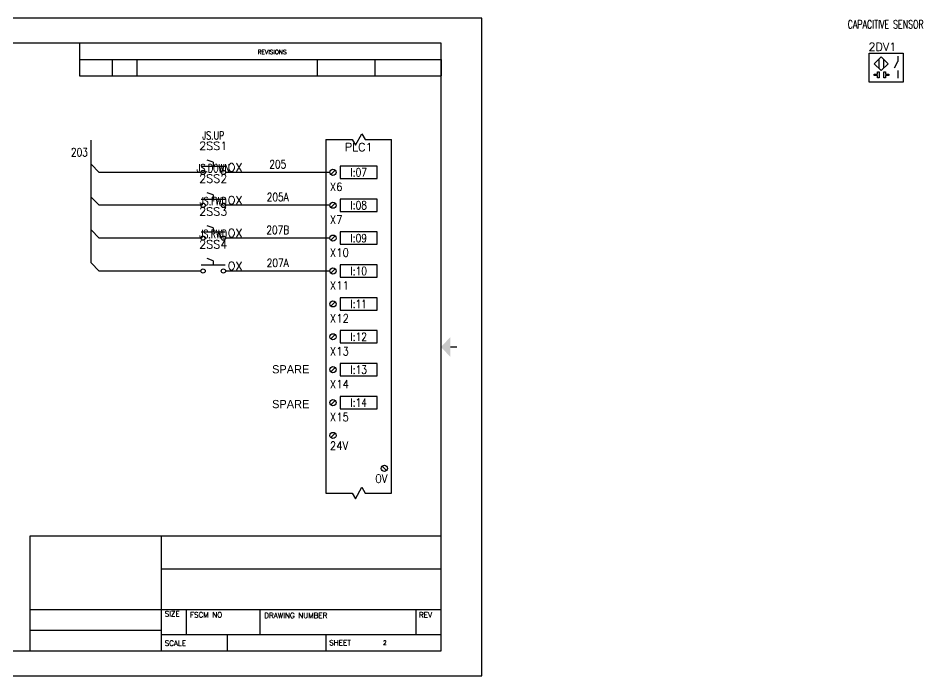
# Model space of a CAD drawing. Extents: x 0 to 22.7, y 0 to 10.
# Drawn here: x 8.95 to 22.71, y 0 to 10 of the extents above; entities that cross this region are included whole.
import ezdxf
from ezdxf.enums import TextEntityAlignment as Align

# ---------------------------------------------------------------- set-up
doc = ezdxf.new("R2010")
doc.units = 0
doc.header["$MEASUREMENT"] = 0
for name, color, linetype in [('DESC', 1, 'Continuous'), ('GRY_20AWG', 9, 'Continuous'), ('MISC', 2, 'Continuous'), ('SYMS', 7, 'Continuous'), ('TAGS', 51, 'Continuous'), ('TB_LABELS', 1, 'Continuous'), ('TERMS', 4, 'Continuous'), ('Title Block', 7, 'Continuous'), ('Viewport', 7, 'Continuous'), ('WIRENO', 70, 'Continuous')]:
    doc.layers.add(name, color=color, linetype=linetype)
doc.styles.add('Roman', font='romans')
doc.styles.add('WD', font='romans.shx')

# ---------------------------------------------------------------- blocks, each defined once
blk = doc.blocks.new('ANSI_border_B')
at = {"layer": 'Title Block'}
for p, q in [((0, 10), (0, 0)), ((16, 10), (0, 10)), ((16, 0), (16, 10)), ((0.62, 9.62), (0.62, 0.38)), ((15.38, 9.62), (0.62, 9.62)), ((9.88, 9.62), (9.88, 9.37)), ((15.38, 0.38), (15.38, 9.62)), ((9.88, 9.37), (15.38, 9.37)), ((0.62, 0.38), (15.38, 0.38)), ((0, 0), (16, 0))]:
    blk.add_line(p, q, dxfattribs=at)
at = {"layer": 'Title Block', "const_width": 0.02}
for points in [[(8, 9.87), (8, 9.77)], [(0.38, 5), (0.48, 5)], [(15.62, 5), (15.52, 5)], [(8, 0.13), (8, 0.23)]]:
    blk.add_lwpolyline(points, dxfattribs=at)
at = {"layer": 'Title Block'}
for points in [[(7.85, 9.77), (8.15, 9.77), (8, 9.62)], [(0.48, 4.85), (0.48, 5.15), (0.62, 5)], [(15.52, 4.85), (15.52, 5.15), (15.38, 5)], [(7.85, 0.23), (8.15, 0.23), (8, 0.38)]]:
    blk.add_solid(points, dxfattribs=at)
at = {"layer": 'Title Block', "style": 'Roman'}
blk.add_text('REVISIONS', height=0.065, dxfattribs=at).set_placement((12.5902, 9.4525))
blk = doc.blocks.new('JIC_border_B')
blk.add_blockref('ANSI_border_B', (0, 0))
blk = doc.blocks.new('JIC_REVblock_B')
blk.add_line((0, 0), (0, -0.25))
at = {"layer": 'Title Block'}
for p, q in [((-5.5, 0), (0, 0)), ((-5.5, 0), (-5.5, -0.25)), ((-5, -0.25), (-5, 0)), ((-4.62, -0.25), (-4.62, 0)), ((-1.88, -0.25), (-1.88, 0)), ((-1, -0.25), (-1, 0)), ((-5.5, -0.25), (0, -0.25))]:
    blk.add_line(p, q, dxfattribs=at)
at = {"style": 'WD'}
for tag, p in [('ZONE', (-5.391, -0.16)), ('REV', (-4.92, -0.16)), ('DESCRIPTION', (-3.618, -0.16)), ('DATE', (-1.552, -0.16)), ('APPROVED', (-0.759, -0.16))]:
    blk.add_attdef(tag, p, '', height=0.065, dxfattribs=at)
at = {"style": 'WD', "flags": 1}
blk.add_attdef('WD_TB', (-4.505, -0.154), '', height=0.03, dxfattribs=at)
blk = doc.blocks.new('JIC_tblock_desc_B')
for p, q in [((0, 0), (0, 1.75)), ((-6.25, 0), (0, 0))]:
    blk.add_line(p, q)
at = {"layer": 'Title Block'}
for p, q in [((-6.25, 1.75), (0, 1.75)), ((-6.25, 0), (-6.25, 1.75)), ((-4.25, 0), (-4.25, 1.75)), ((-4.25, 1.25), (0, 1.25)), ((-6.25, 0.63), (0, 0.63)), ((-3.87, 0.25), (-3.87, 0.63)), ((-2.75, 0.25), (-2.75, 0.63)), ((-0.38, 0.25), (-0.38, 0.63)), ((-6.25, 0.315), (-4.25, 0.315)), ((-4.25, 0.25), (0, 0.25)), ((-3.25, 0), (-3.25, 0.25)), ((-1.75, 0), (-1.75, 0.25))]:
    blk.add_line(p, q, dxfattribs=at)
at = {"color": 0, "style": 'Roman', "flags": 8}
for tag, p in [('FNAME', (-15.442, 4.043)), ('REVDATE', (-15.442, 1.789)), ('USER', (-15.442, -0.38))]:
    blk.add_attdef(tag, p, '', height=0.15, rotation=90, dxfattribs=at)
at = {"style": 'WD'}
for tag, p in [('PROJDESC', (-2.125, 1.5)), ('TITLE1', (-2.125, 1.095)), ('TITLE2', (-2.125, 0.785))]:
    blk.add_attdef(tag, text='', height=0.08, dxfattribs=at).set_placement(p, align=Align.CENTER)
for tag, p in [('SIZE', (-4.162, 0.32)), ('FSCM_NO', (-3.4, 0.337)), ('DWG_NO', (-1.659, 0.337)), ('REV', (-0.265, 0.303)), ('SHEET', (-0.883, 0.092)), ('SCALE', (-3.634, 0.069))]:
    blk.add_attdef(tag, p, '', height=0.065, dxfattribs=at)
at = {"style": 'WD', "flags": 1}
blk.add_attdef('WD_TB', (-5.57, 0.177), '', height=0.086, dxfattribs=at)
at = {"layer": 'TB_LABELS', "style": 'WD'}
for s, p in [('SIZE', (-4.204, 0.604)), ('FSCM NO', (-3.819, 0.588)), ('DRAWING NUMBER', (-2.689, 0.579)), ('REV', (-0.336, 0.588)), ('SCALE', (-4.204, 0.158)), ('SHEET', (-1.701, 0.164))]:
    blk.add_text(s, height=0.08, dxfattribs=at).set_placement(p, align=Align.TOP_LEFT)
blk = doc.blocks.new('PLCIO_14D0')
at = {"layer": 'SYMS'}
for p, q in [((-0.05, 0.413), (0.05, 0.587)), ((0.05, 0.587), (0.1, 0.5)), ((-0.5, 0.5), (-0.1, 0.5)), ((-0.5, 0.5), (-0.5, -4.875)), ((-0.1, 0.5), (-0.05, 0.413)), ((0.1, 0.5), (0.5, 0.5)), ((0.5, -4.875), (0.5, 0.5)), ((-0.357, 0.033), (-0.424, -0.033)), ((0.281, 0.094), (-0.281, 0.094)), ((-0.281, 0.094), (-0.281, -0.094)), ((0.281, -0.094), (0.281, 0.094)), ((-0.281, -0.094), (0.281, -0.094)), ((0.281, -0.406), (-0.281, -0.406)), ((-0.281, -0.406), (-0.281, -0.594)), ((0.281, -0.594), (0.281, -0.406)), ((-0.357, -0.467), (-0.424, -0.533)), ((-0.281, -0.594), (0.281, -0.594)), ((0.281, -0.906), (-0.281, -0.906)), ((-0.281, -0.906), (-0.281, -1.094)), ((0.281, -1.094), (0.281, -0.906)), ((-0.357, -0.967), (-0.424, -1.033)), ((-0.281, -1.094), (0.281, -1.094)), ((-0.357, -1.467), (-0.424, -1.533)), ((0.281, -1.406), (-0.281, -1.406)), ((-0.281, -1.406), (-0.281, -1.594)), ((0.281, -1.594), (0.281, -1.406)), ((-0.281, -1.594), (0.281, -1.594)), ((0.281, -1.906), (-0.281, -1.906)), ((-0.281, -1.906), (-0.281, -2.094)), ((0.281, -2.094), (0.281, -1.906)), ((-0.357, -1.967), (-0.424, -2.033)), ((-0.281, -2.094), (0.281, -2.094)), ((-0.357, -2.467), (-0.424, -2.533)), ((0.281, -2.406), (-0.281, -2.406)), ((-0.281, -2.406), (-0.281, -2.594)), ((0.281, -2.594), (0.281, -2.406)), ((-0.281, -2.594), (0.281, -2.594)), ((-0.357, -2.967), (-0.424, -3.033)), ((0.281, -2.906), (-0.281, -2.906)), ((-0.281, -2.906), (-0.281, -3.094)), ((0.281, -3.094), (0.281, -2.906)), ((-0.281, -3.094), (0.281, -3.094)), ((0.281, -3.406), (-0.281, -3.406)), ((-0.281, -3.406), (-0.281, -3.594)), ((0.281, -3.594), (0.281, -3.406)), ((-0.357, -3.467), (-0.424, -3.533)), ((-0.281, -3.594), (0.281, -3.594)), ((-0.357, -3.967), (-0.424, -4.033)), ((0.357, -4.467), (0.424, -4.533)), ((-0.05, -4.962), (0.05, -4.788)), ((0.05, -4.788), (0.1, -4.875)), ((-0.5, -4.875), (-0.1, -4.875)), ((-0.1, -4.875), (-0.05, -4.962)), ((0.1, -4.875), (0.5, -4.875))]:
    blk.add_line(p, q, dxfattribs=at)
for centre in [(-0.391, 0), (-0.391, -0.5), (-0.391, -1), (-0.391, -1.5), (-0.391, -2), (-0.391, -2.5), (-0.391, -3), (-0.391, -3.5), (-0.391, -4), (0.391, -4.5)]:
    blk.add_circle(centre, 0.0469, dxfattribs=at)
at = {"style": 'WD', "width": 0.8}
for tag, p in [('INST', (0, 1.482)), ('LOC', (0, 1.312))]:
    blk.add_attdef(tag, text='', height=0.125, dxfattribs=at).set_placement(p, align=Align.CENTER)
at = {"style": 'WD'}
blk.add_attdef('TAG_1', text='', height=0.125, dxfattribs=at).set_placement((0, 0.322), align=Align.CENTER)
at = {"layer": 'SYMS', "style": 'WD', "width": 0.9}
for tag, p in [('DESCA11', (1.25, 0.031)), ('DESCB11', (1.25, -0.125)), ('DESCC11', (1.25, -0.281)), ('DESCD11', (1.25, -0.438)), ('DESCA12', (1.25, -0.469)), ('DESCE11', (1.25, -0.594)), ('DESCB12', (1.25, -0.625)), ('DESCC12', (1.25, -0.781)), ('DESCD12', (1.25, -0.938)), ('DESCA13', (1.25, -0.969)), ('DESCE12', (1.25, -1.094)), ('DESCB13', (1.25, -1.125)), ('DESCC13', (1.25, -1.281)), ('DESCD13', (1.25, -1.438)), ('DESCA14', (1.25, -1.469)), ('DESCE13', (1.25, -1.594)), ('DESCB14', (1.25, -1.625)), ('DESCC14', (1.25, -1.781)), ('DESCD14', (1.25, -1.938)), ('DESCA15', (1.25, -1.969)), ('DESCE14', (1.25, -2.094)), ('DESCB15', (1.25, -2.125)), ('DESCC15', (1.25, -2.281)), ('DESCD15', (1.25, -2.438)), ('DESCA16', (1.25, -2.469)), ('DESCE15', (1.25, -2.594)), ('DESCB16', (1.25, -2.625)), ('DESCC16', (1.25, -2.781)), ('DESCD16', (1.25, -2.938)), ('DESCA17', (1.25, -2.969)), ('DESCE16', (1.25, -3.094)), ('DESCB17', (1.25, -3.125)), ('DESCC17', (1.25, -3.281)), ('DESCD17', (1.25, -3.438)), ('DESCA18', (1.25, -3.469)), ('DESCE17', (1.25, -3.594)), ('DESCB18', (1.25, -3.625)), ('DESCC18', (1.25, -3.781)), ('DESCD18', (1.25, -3.938)), ('DESCE18', (1.25, -4.094))]:
    blk.add_attdef(tag, p, '', height=0.125, dxfattribs=at)
at = {"layer": 'SYMS', "style": 'WD', "flags": 1}
for tag, p in [('X4TERM11', (-0.438, 0)), ('X4TERM12', (-0.438, -0.5)), ('X4TERM13', (-0.438, -1)), ('X4TERM14', (-0.438, -1.5)), ('X4TERM15', (-0.438, -2)), ('X4TERM16', (-0.438, -2.5)), ('X4TERM17', (-0.438, -3)), ('X4TERM18', (-0.438, -3.5)), ('X4TERM19', (-0.438, -4)), ('X1TERM20', (0.438, -4.5))]:
    blk.add_attdef(tag, p, '', height=0.01, dxfattribs=at)
at = {"layer": 'SYMS', "style": 'WD', "width": 0.8}
for tag, p in [('TAGA11', (0, 0)), ('TAGA12', (0, -0.5)), ('TAGA13', (0, -1)), ('TAGA14', (0, -1.5)), ('TAGA15', (0, -2)), ('TAGA16', (0, -2.5)), ('TAGA17', (0, -3)), ('TAGA18', (0, -3.5))]:
    blk.add_attdef(tag, text='', height=0.125, dxfattribs=at).set_placement(p, align=Align.MIDDLE_CENTER)
at = {"layer": 'SYMS', "style": 'WD'}
for tag, width, p in [('TERMDESC11', 0.9, (-0.625, -0.062)), ('TERMDESC12', 0.9, (-0.625, -0.562)), ('TERMDESC13', 0.9, (-0.625, -1.062)), ('TERMDESC14', 0.9, (-0.625, -1.562)), ('TERMDESC15', 0.9, (-0.625, -2.062)), ('TERMDESC16', 0.9, (-0.625, -2.562)), ('TERMDESC17', 0.9, (-0.625, -3.062)), ('TERMDESC18', 0.9, (-0.625, -3.562)), ('TERMDESC19', 0.8, (-0.625, -4.062)), ('TERMDESC20', 0.9, (-0.625, -4.562)), ('TERM20', 0.9, (0.438, -4.594))]:
    blk.add_attdef(tag, text='', height=0.125, dxfattribs=dict(at, width=width)).set_placement(p, align=Align.TOP_RIGHT)
at = {"layer": 'SYMS', "style": 'WD', "width": 0.9}
for tag, p in [('TERM11', (-0.438, -0.156)), ('TERM12', (-0.438, -0.656)), ('TERM13', (-0.438, -1.156)), ('TERM14', (-0.438, -1.656)), ('TERM15', (-0.438, -2.156)), ('TERM16', (-0.438, -2.656)), ('TERM17', (-0.438, -3.156)), ('TERM18', (-0.438, -3.656)), ('TERM19', (-0.438, -4.094))]:
    blk.add_attdef(tag, text='', height=0.125, dxfattribs=at).set_placement(p, align=Align.TOP_LEFT)
blk = doc.blocks.new('HDV1_002')
at = {"layer": 'GRY_20AWG'}
for p, q in [((11.031, 4.753), (11.031, 4.753)), ((11.193, 4.62), (11.245, 4.717)), ((11.245, 4.797), (11.245, 4.717)), ((11.245, 4.58), (11.245, 4.465))]:
    blk.add_line(p, q, dxfattribs=at)
for points in [[(10.809, 4.844), (11.328, 4.844), (11.328, 4.404), (10.809, 4.404)], [(10.993, 4.579), (11.099, 4.685), (10.993, 4.791), (10.887, 4.685)]]:
    blk.add_lwpolyline(points, close=True, dxfattribs=at)
for points in [[(10.955, 4.753), (10.955, 4.617)], [(11.031, 4.617), (11.031, 4.753)], [(10.936, 4.528), (10.936, 4.56), (10.96, 4.56), (10.96, 4.469), (10.936, 4.469), (10.936, 4.503)], [(11.055, 4.503), (11.055, 4.469), (11.031, 4.469), (11.031, 4.56), (11.055, 4.56), (11.055, 4.528)], [(10.936, 4.503), (10.884, 4.503), (10.884, 4.528), (10.936, 4.528)], [(11.055, 4.528), (11.109, 4.528), (11.109, 4.503), (11.055, 4.503)]]:
    blk.add_lwpolyline(points, dxfattribs=at)
at = {"style": 'WD', "width": 0.7}
for tag, p in [('DESC1', (11.06, 5.221)), ('DESC2', (11.059, 5.049)), ('XREF', (12.122, 4.704)), ('LOC', (12.103, 4.566)), ('INST', (12.138, 4.42)), ('DESC3', (12.221, 4.24))]:
    blk.add_attdef(tag, text='', height=0.125, dxfattribs=at).set_placement(p, align=Align.CENTER)
at = {"style": 'WD'}
blk.add_attdef('TAG1', text='', height=0.125, dxfattribs=at).set_placement((11.009, 4.879), align=Align.CENTER)
for tag, p, height, flags in [('FAMILY', (11.356, 4.793), 0.01, 9), ('X4TERM02', (10.802, 4.605), 0.005, 1), ('X1TERM01', (11.329, 4.61), 0.005, 1)]:
    blk.add_attdef(tag, p, '', height=height, dxfattribs=dict(at, flags=flags))
at = {"style": 'WD', "flags": 9}
for tag, p in [('ASSYCODE', (11.394, 4.767)), ('CAT', (11.371, 4.741)), ('MFG', (11.373, 4.713))]:
    blk.add_attdef(tag, text='', height=0.01, dxfattribs=at).set_placement(p, align=Align.CENTER)
at = {"style": 'WD', "width": 0.8}
blk.add_attdef('TERM02', text='', height=0.125, dxfattribs=at).set_placement((10.747, 4.59), align=Align.TOP_RIGHT)
blk.add_attdef('TERM01', text='', height=0.125, dxfattribs=at).set_placement((11.384, 4.595), align=Align.TOP_LEFT)
blk = doc.blocks.new('HT0_281')
for p in [(0, -0.125), (0.125, 0)]:
    blk.add_line(p, (0, 0.125))
at = {"style": 'WD', "flags": 1}
for tag, p in [('X2TERM01', (0, 0.125)), ('WDWSEQ', (0.096, 0.061)), ('X1TERM01', (0.125, 0)), ('X8TERM01', (0, -0.125))]:
    blk.add_attdef(tag, p, '', height=0.02, dxfattribs=at)
blk = doc.blocks.new('HSS112')
for p, q in [((0, 0.156), (-0.094, 0.188)), ((0, 0.156), (0, 0.094)), ((-0.185, 0.094), (0.18, 0.094))]:
    blk.add_line(p, q)
for centre in [(-0.155, 0), (0.155, 0)]:
    blk.add_circle(centre, 0.0322)
at = {"style": 'WD', "width": 0.7}
for tag, p in [('INST', (0, 0.982)), ('LOC', (0, 0.812)), ('DESC1', (0, 0.656)), ('DESC2', (0, 0.5)), ('XREF', (0, -0.219))]:
    blk.add_attdef(tag, text='', height=0.125, dxfattribs=at).set_placement(p, align=Align.CENTER)
at = {"style": 'WD'}
blk.add_attdef('TAG1', text='', height=0.125, dxfattribs=at).set_placement((0, 0.344), align=Align.CENTER)
at = {"style": 'WD', "width": 0.7}
blk.add_attdef('POS1', text='', height=0.125, dxfattribs=at).set_placement((-0.125, 0.188), align=Align.RIGHT)
blk.add_attdef('POS2', (0.125, 0.188), '', height=0.125, dxfattribs=at)
at = {"style": 'WD'}
for tag, p, height in [('X2LINK', (0, 0.219), 0.01), ('STATE', (0.219, 0.016), 0.125), ('X8LINK', (0, 0), 0.01)]:
    blk.add_attdef(tag, p, '', height=height, dxfattribs=at)
for tag, p, height, flags in [('FAMILY', (0.205, 0.152), 0.01, 9), ('CONTACT', (0.205, 0.136), 0.01, 1), ('X4TERM01', (-0.188, 0), 0.0125, 1), ('X1TERM02', (0.188, 0), 0.0125, 1)]:
    blk.add_attdef(tag, p, '', height=height, dxfattribs=dict(at, flags=flags))
at = {"linetype": 'Continuous', "style": 'WD', "flags": 9}
for tag, p in [('ASSYCODE', (0.25, 0.094)), ('MFG', (0.23, 0.108)), ('CAT', (0.232, 0.121))]:
    blk.add_attdef(tag, text='', height=0.01, dxfattribs=at).set_placement(p, align=Align.CENTER)
at = {"linetype": 'Continuous', "style": 'WD', "flags": 8}
blk.add_attdef('TERM01', text='', height=0.125, dxfattribs=at).set_placement((-0.25, -0.031), align=Align.TOP_RIGHT)
blk.add_attdef('TERM02', text='', height=0.125, dxfattribs=at).set_placement((0.25, -0.031), align=Align.TOP_LEFT)
blk = doc.blocks.new('WD_WNV')
at = {"linetype": 'Continuous', "style": 'WD', "width": 0.8}
blk.add_attdef('WIRENO', text='', height=0.125, dxfattribs=at).set_placement((-0.05, 0), align=Align.MIDDLE_RIGHT)
at = {"style": 'WD', "flags": 1}
for tag, p in [('W01USER', (-0.062, 0.094)), ('W02USER', (-0.062, 0.086)), ('W03USER', (-0.062, 0.078)), ('W04USER', (-0.062, 0.07)), ('W05USER', (-0.062, 0.062)), ('W06USER', (-0.062, 0.055)), ('W07USER', (-0.062, 0.047)), ('W08USER', (-0.062, 0.039)), ('W09USER', (-0.062, 0.031)), ('W10USER', (-0.062, 0.023))]:
    blk.add_attdef(tag, text='', height=0.005, dxfattribs=at).set_placement(p, align=Align.CENTER)
blk = doc.blocks.new('WD_WNH')
at = {"linetype": 'Continuous', "style": 'WD', "width": 0.8}
blk.add_attdef('WIRENO', text='', height=0.125, dxfattribs=at).set_placement((0, 0.062), align=Align.CENTER)
at = {"style": 'WD', "flags": 1}
for tag, p in [('W01USER', (0, 0.078)), ('W02USER', (0, 0.07)), ('W03USER', (0, 0.062)), ('W04USER', (0, 0.055)), ('W05USER', (0, 0.047)), ('W06USER', (0, 0.039)), ('W07USER', (0, 0.031)), ('W08USER', (0, 0.023)), ('W09USER', (0, 0.016)), ('W10USER', (0, 0.008))]:
    blk.add_attdef(tag, text='', height=0.005, dxfattribs=at).set_placement(p, align=Align.CENTER)

msp = doc.modelspace()

# ---------------------------------------------------------------- linework, layer by layer
at = {"layer": 'GRY_20AWG'}
for p, q in [((10.057, 7.78), (10.057, 8.143)), ((11.728, 7.653), (10.182, 7.655)), ((13.689, 7.655), (12.103, 7.653)), ((10.057, 7.28), (10.057, 7.53)), ((10.057, 6.78), (10.057, 7.03)), ((11.728, 7.155), (10.182, 7.155)), ((13.689, 7.155), (12.103, 7.155)), ((11.728, 6.655), (10.182, 6.655)), ((13.689, 6.655), (12.103, 6.655)), ((10.057, 6.28), (10.057, 6.53)), ((10.182, 6.155), (10.057, 6.28)), ((11.728, 6.155), (10.182, 6.155)), ((13.689, 6.155), (12.103, 6.155))]:
    msp.add_line(p, q, dxfattribs=at)

# ---------------------------------------------------------------- block references
msp.add_blockref('JIC_REVblock_B', (15.38, 9.37))
ref = msp.add_blockref('JIC_tblock_desc_B', (15.38, 0.38))
ref.add_attrib('SHEET', '2', (14.497, 0.472), dxfattribs={"height": 0.065, "style": 'WD'})
for p in [(10.057, 7.655), (10.057, 7.155), (10.057, 6.655)]:
    msp.add_blockref('HT0_281', p, dxfattribs=at)
at = {"layer": 'SYMS'}
ref = msp.add_blockref('HDV1_002', (11.083, 4.622), dxfattribs=at)
ref.add_attrib('TAG1', '2DV1', dxfattribs={"layer": 'TAGS', "height": 0.125, "style": 'WD'}).set_placement((22.092, 9.501), align=Align.CENTER)
ref.add_attrib('DESC1', 'CAPACITIVE SENSOR', dxfattribs={"layer": 'DESC', "height": 0.125, "style": 'WD', "width": 0.7}).set_placement((22.143, 9.843), align=Align.CENTER)
ref = msp.add_blockref('HSS112', (11.915, 7.653), dxfattribs=at)
ref.add_attrib('STATE', 'OX', (12.134, 7.668), dxfattribs={"layer": 'MISC', "height": 0.125, "style": 'WD'})
ref.add_attrib('DESC2', 'JS.UP', dxfattribs={"layer": 'DESC', "height": 0.125, "style": 'WD', "width": 0.7}).set_placement((11.915, 8.153), align=Align.CENTER)
ref.add_attrib('TAG1', '2SS1', dxfattribs={"layer": 'TAGS', "height": 0.125, "style": 'WD'}).set_placement((11.915, 7.996), align=Align.CENTER)
ref = msp.add_blockref('PLCIO_14D0', (14.127, 7.655), dxfattribs=at)
ref.add_attrib('TERM11', 'X6', dxfattribs={"layer": 'TERMS', "height": 0.125, "style": 'WD', "width": 0.9}).set_placement((13.689, 7.498), align=Align.TOP_LEFT)
ref.add_attrib('TAGA11', 'I:07', dxfattribs={"layer": 'TAGS', "height": 0.125, "style": 'WD', "width": 0.8}).set_placement((14.127, 7.655), align=Align.MIDDLE_CENTER)
ref.add_attrib('TERM12', 'X7', dxfattribs={"layer": 'TERMS', "height": 0.125, "style": 'WD', "width": 0.9}).set_placement((13.689, 6.998), align=Align.TOP_LEFT)
ref.add_attrib('TAGA12', 'I:08', dxfattribs={"layer": 'TAGS', "height": 0.125, "style": 'WD', "width": 0.8}).set_placement((14.127, 7.155), align=Align.MIDDLE_CENTER)
ref.add_attrib('TERM13', 'X10', dxfattribs={"layer": 'TERMS', "height": 0.125, "style": 'WD', "width": 0.9}).set_placement((13.689, 6.498), align=Align.TOP_LEFT)
ref.add_attrib('TAGA13', 'I:09', dxfattribs={"layer": 'TAGS', "height": 0.125, "style": 'WD', "width": 0.8}).set_placement((14.127, 6.655), align=Align.MIDDLE_CENTER)
ref.add_attrib('TERM14', 'X11', dxfattribs={"layer": 'TERMS', "height": 0.125, "style": 'WD', "width": 0.9}).set_placement((13.689, 5.998), align=Align.TOP_LEFT)
ref.add_attrib('TAGA14', 'I:10', dxfattribs={"layer": 'TAGS', "height": 0.125, "style": 'WD', "width": 0.8}).set_placement((14.127, 6.155), align=Align.MIDDLE_CENTER)
ref.add_attrib('TERM15', 'X12', dxfattribs={"layer": 'TERMS', "height": 0.125, "style": 'WD', "width": 0.9}).set_placement((13.689, 5.498), align=Align.TOP_LEFT)
ref.add_attrib('TAGA15', 'I:11', dxfattribs={"layer": 'TAGS', "height": 0.125, "style": 'WD', "width": 0.8}).set_placement((14.127, 5.655), align=Align.MIDDLE_CENTER)
ref.add_attrib('TERM16', 'X13', dxfattribs={"layer": 'TERMS', "height": 0.125, "style": 'WD', "width": 0.9}).set_placement((13.689, 4.998), align=Align.TOP_LEFT)
ref.add_attrib('TAGA16', 'I:12', dxfattribs={"layer": 'TAGS', "height": 0.125, "style": 'WD', "width": 0.8}).set_placement((14.127, 5.155), align=Align.MIDDLE_CENTER)
ref.add_attrib('TERM17', 'X14', dxfattribs={"layer": 'TERMS', "height": 0.125, "style": 'WD', "width": 0.9}).set_placement((13.689, 4.498), align=Align.TOP_LEFT)
ref.add_attrib('TAGA17', 'I:13', dxfattribs={"layer": 'TAGS', "height": 0.125, "style": 'WD', "width": 0.8}).set_placement((14.127, 4.655), align=Align.MIDDLE_CENTER)
ref.add_attrib('TERM18', 'X15', dxfattribs={"layer": 'TERMS', "height": 0.125, "style": 'WD', "width": 0.9}).set_placement((13.689, 3.998), align=Align.TOP_LEFT)
ref.add_attrib('TAGA18', 'I:14', dxfattribs={"layer": 'TAGS', "height": 0.125, "style": 'WD', "width": 0.8}).set_placement((14.127, 4.155), align=Align.MIDDLE_CENTER)
ref.add_attrib('TERM19', '24V', dxfattribs={"layer": 'TERMS', "height": 0.125, "style": 'WD', "width": 0.9}).set_placement((13.689, 3.561), align=Align.TOP_LEFT)
ref.add_attrib('TERM20', '0V', dxfattribs={"layer": 'TERMS', "height": 0.125, "style": 'WD', "width": 0.9}).set_placement((14.564, 3.061), align=Align.TOP_RIGHT)
ref.add_attrib('TAG_1', 'PLC1', dxfattribs={"layer": 'TAGS', "height": 0.125, "style": 'WD'}).set_placement((14.127, 7.976), align=Align.CENTER)
ref = msp.add_blockref('HSS112', (11.915, 7.155), dxfattribs=at)
ref.add_attrib('STATE', 'OX', (12.134, 7.17), dxfattribs={"layer": 'MISC', "height": 0.125, "style": 'WD'})
ref.add_attrib('DESC2', 'JS.DOWN', dxfattribs={"layer": 'DESC', "height": 0.125, "style": 'WD', "width": 0.7}).set_placement((11.915, 7.655), align=Align.CENTER)
ref.add_attrib('TAG1', '2SS2', dxfattribs={"layer": 'TAGS', "height": 0.125, "style": 'WD'}).set_placement((11.915, 7.498), align=Align.CENTER)
ref = msp.add_blockref('HSS112', (11.915, 6.655), dxfattribs=at)
ref.add_attrib('STATE', 'OX', (12.134, 6.67), dxfattribs={"layer": 'MISC', "height": 0.125, "style": 'WD'})
ref.add_attrib('DESC2', 'JS.FWD', dxfattribs={"layer": 'DESC', "height": 0.125, "style": 'WD', "width": 0.7}).set_placement((11.915, 7.155), align=Align.CENTER)
ref.add_attrib('TAG1', '2SS3', dxfattribs={"layer": 'TAGS', "height": 0.125, "style": 'WD'}).set_placement((11.915, 6.998), align=Align.CENTER)
ref = msp.add_blockref('HSS112', (11.915, 6.155), dxfattribs=at)
ref.add_attrib('STATE', 'OX', (12.134, 6.17), dxfattribs={"layer": 'MISC', "height": 0.125, "style": 'WD'})
ref.add_attrib('DESC2', 'JS.RWD', dxfattribs={"layer": 'DESC', "height": 0.125, "style": 'WD', "width": 0.7}).set_placement((11.915, 6.655), align=Align.CENTER)
ref.add_attrib('TAG1', '2SS4', dxfattribs={"layer": 'TAGS', "height": 0.125, "style": 'WD'}).set_placement((11.915, 6.498), align=Align.CENTER)
at = {"layer": 'Viewport'}
msp.add_blockref('JIC_border_B', (0, 0), dxfattribs=at)
at = {"layer": 'WIRENO'}
ref = msp.add_blockref('WD_WNV', (10.057, 7.961), dxfattribs=at)
ref.add_attrib('WIRENO', '203', dxfattribs={"linetype": 'Continuous', "height": 0.125, "style": 'WD', "width": 0.8}).set_placement((10.007, 7.961), align=Align.MIDDLE_RIGHT)
ref = msp.add_blockref('WD_WNH', (12.896, 7.654), dxfattribs=at)
ref.add_attrib('WIRENO', '205', dxfattribs={"linetype": 'Continuous', "height": 0.125, "style": 'WD', "width": 0.8}).set_placement((12.896, 7.716), align=Align.CENTER)
ref = msp.add_blockref('WD_WNH', (12.896, 7.155), dxfattribs=at)
ref.add_attrib('WIRENO', '205A', dxfattribs={"linetype": 'Continuous', "height": 0.125, "style": 'WD', "width": 0.8}).set_placement((12.896, 7.217), align=Align.CENTER)
ref = msp.add_blockref('WD_WNH', (12.896, 6.655), dxfattribs=at)
ref.add_attrib('WIRENO', '207B', dxfattribs={"linetype": 'Continuous', "height": 0.125, "style": 'WD', "width": 0.8}).set_placement((12.896, 6.717), align=Align.CENTER)
ref = msp.add_blockref('WD_WNH', (12.896, 6.155), dxfattribs=at)
ref.add_attrib('WIRENO', '207A', dxfattribs={"linetype": 'Continuous', "height": 0.125, "style": 'WD', "width": 0.8}).set_placement((12.896, 6.217), align=Align.CENTER)

# ---------------------------------------------------------------- texts
at = {"layer": 'SYMS', "char_height": 0.125, "attachment_point": 1}
for insert in [(12.735, 4.724), (12.735, 4.195)]:
    msp.add_mtext_dynamic_manual_height_columns('\\pxqc;SPARE', width=0.71663, gutter_width=1, heights=[0], dxfattribs=dict(at, insert=insert))

doc.saveas('drawing.dxf')
